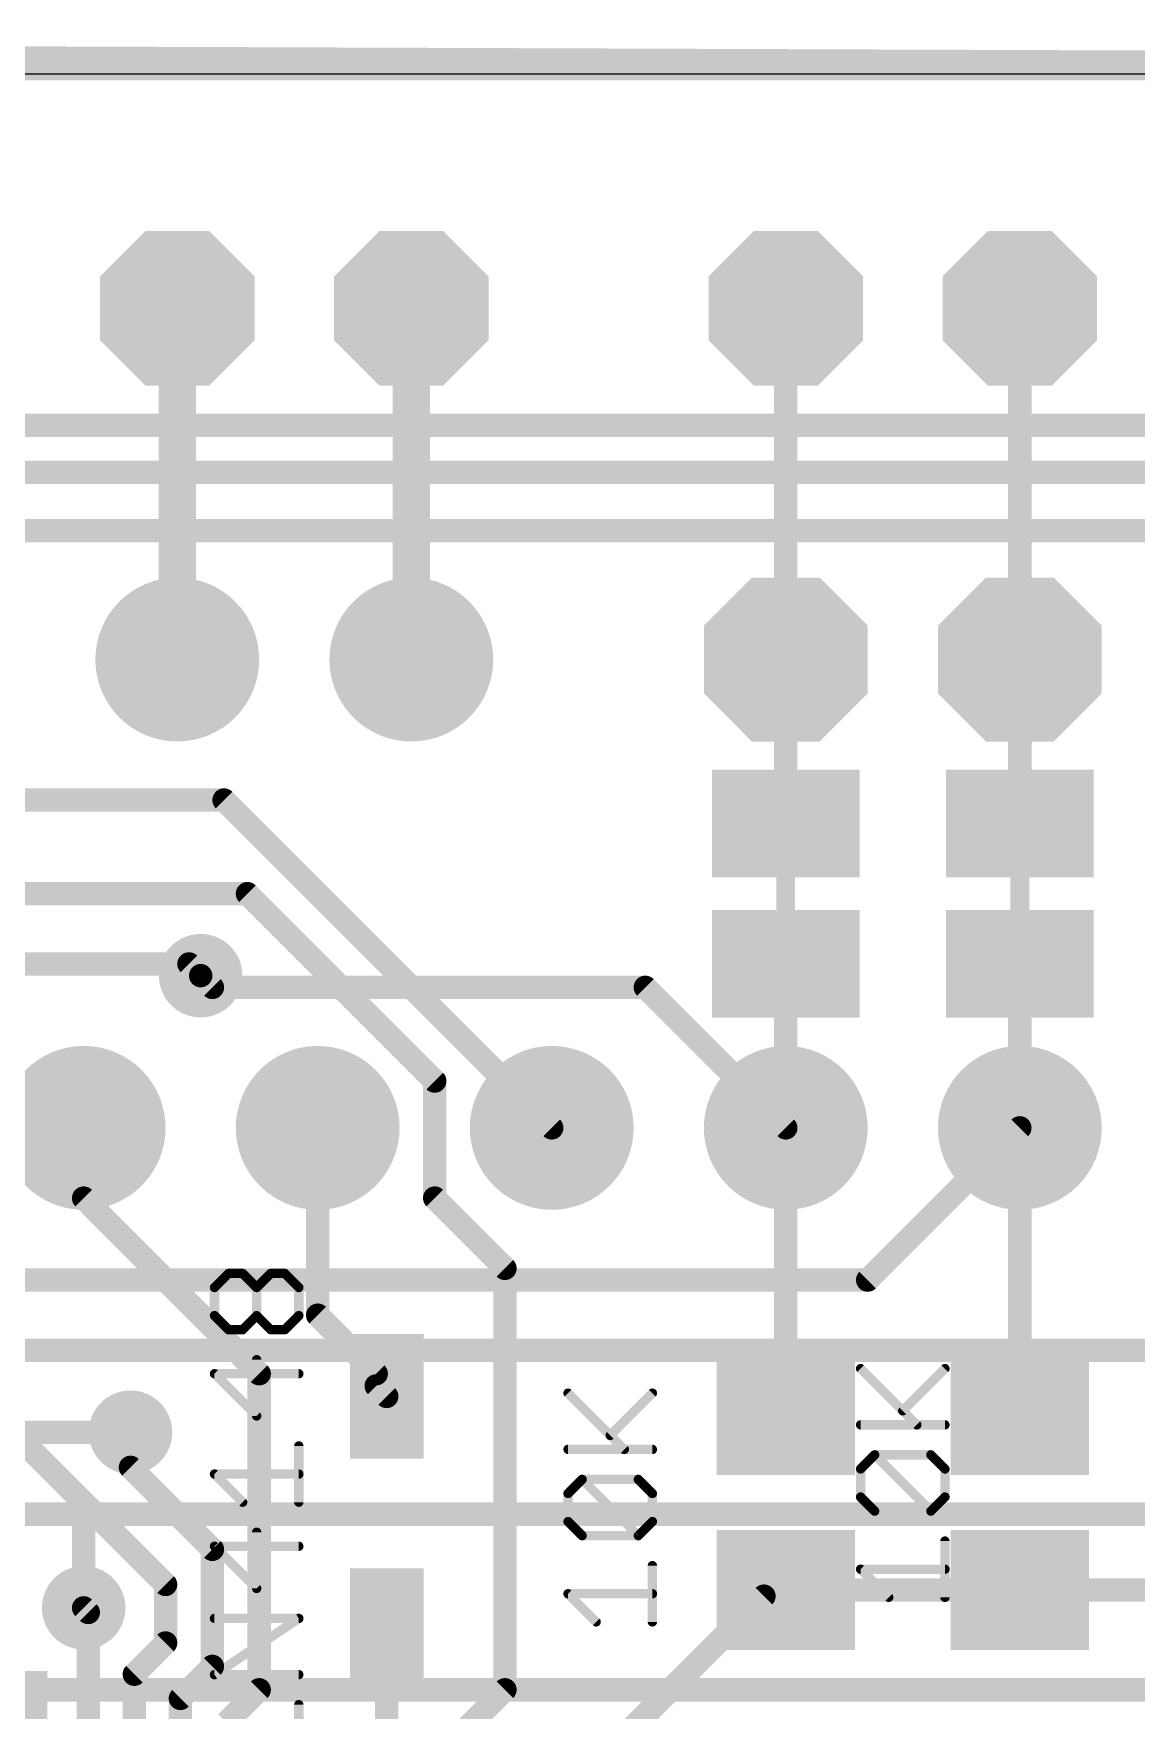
# Model space of a CAD drawing. Extents: x -2.6 to 77.4, y -0.1 to 55.9.
# Drawn here: x 37.56 to 49.53, y 35.59 to 53.78 of the extents above; entities that cross this region are included whole.
import ezdxf

# ---------------------------------------------------------------- set-up
doc = ezdxf.new("R2010")
doc.units = 0
for name, color, linetype in [('1', 12, 'CONTINUOUS'), ('16', 132, 'CONTINUOUS'), ('17', 110, 'CONTINUOUS'), ('18', 110, 'CONTINUOUS'), ('20', 53, 'CONTINUOUS'), ('27', 253, 'CONTINUOUS')]:
    doc.layers.add(name, color=color, linetype=linetype)

# ---------------------------------------------------------------- blocks, each defined once
blk = doc.blocks.new('RECT')
blk.add_solid([(-0.5, -0.5), (0.5, -0.5), (-0.5, 0.5), (0.5, 0.5)])
blk = doc.blocks.new('OCTAGONP')
at = {"const_width": 0.5}
blk.add_lwpolyline([(-0.25, -0.1036), (-0.25, 0.1036), (-0.1036, 0.25), (0.1036, 0.25), (0.25, 0.1036), (0.25, -0.1036), (0.1036, -0.25), (-0.1036, -0.25), (-0.25, -0.1036), (-0.25, 0.1036)], dxfattribs=at)
blk = doc.blocks.new('ROUNDP')
at = {"const_width": 0.5}
blk.add_lwpolyline([(0, -0.25, 1), (0, 0.25, 1), (0, -0.25)], format="xyb", dxfattribs=at)
blk = doc.blocks.new('ROUNDV')
at = {"const_width": 0.5}
blk.add_lwpolyline([(0, -0.25, 1), (0, 0.25, 1), (0, -0.25)], format="xyb", dxfattribs=at)

msp = doc.modelspace()

# ---------------------------------------------------------------- linework, layer by layer
at = {"layer": '1', "const_width": 0.254}
for points in [[(68.6, 53.4), (0, 53.4)], [(31.496, 49.53), (64.516, 49.53)], [(33.528, 49.022), (64.262, 49.022)], [(35.433, 48.387), (61.849, 48.387)], [(39.624, 45.466), (17.78, 45.466)], [(39.624, 45.466), (43.18, 41.91)], [(39.878, 44.45), (30.861, 44.45)], [(39.878, 44.45), (41.91, 42.418)], [(31.242, 43.688), (39.243, 43.688)], [(39.243, 43.688), (39.37, 43.561)], [(41.91, 42.418), (41.91, 41.148)], [(38.1, 41.148), (38.1, 41.91)], [(40.64, 39.878), (40.64, 41.91)], [(45.72, 38.796), (45.72, 41.91)], [(48.26, 38.796), (48.26, 41.91)], [(40.005, 39.243), (38.1, 41.148)], [(42.672, 40.386), (41.91, 41.148)], [(42.672, 35.814), (42.672, 40.386)], [(41.275, 39.243), (40.64, 39.878)], [(40.005, 35.814), (40.005, 39.243)], [(41.275, 39.111), (41.275, 39.243)], [(38.989, 36.957), (36.83, 39.116)], [(41.389, 38.997), (41.275, 39.111)], [(38.608, 38.227), (38.608, 38.608)], [(39.497, 37.338), (38.608, 38.227)], [(39.497, 36.068), (39.497, 37.338)], [(38.989, 36.322), (38.989, 36.957)], [(43.061, 34.408), (45.483, 36.83)], [(45.483, 36.83), (45.72, 36.896)], [(45.72, 36.896), (48.26, 36.896)], [(48.26, 36.896), (50.419, 36.896)], [(38.15, 36.653), (38.1, 36.703)], [(38.15, 31.3), (38.15, 36.653)], [(41.389, 34.768), (41.389, 36.457)], [(38.65, 35.983), (38.989, 36.322)], [(38.65, 31.3), (38.65, 35.983)], [(39.15, 35.721), (39.497, 36.068)], [(39.15, 31.3), (39.15, 35.721)], [(39.65, 35.459), (40.005, 35.814)], [(42.037, 35.179), (42.672, 35.814)]]:
    msp.add_lwpolyline(points, dxfattribs=at)
at = {"layer": '1', "const_width": 0.127}
for points in [[(39.6689, 45.5109, 1), (39.5791, 45.4211)], [(39.624, 45.4025, 1), (39.624, 45.5295)], [(39.9229, 44.4949, 1), (39.8331, 44.4051)], [(39.878, 44.3865, 1), (39.878, 44.5135)], [(39.2879, 43.7329, 1), (39.1981, 43.6431)], [(39.243, 43.6245, 1), (39.243, 43.7515)], [(39.3251, 43.5161, 1), (39.4149, 43.6059)], [(41.9735, 42.418, 1), (41.8465, 42.418)], [(41.8651, 42.3731, 1), (41.9549, 42.4629)], [(38.1635, 41.91, 1), (38.0365, 41.91)], [(40.7035, 41.91, 1), (40.5765, 41.91)], [(45.7835, 41.91, 1), (45.6565, 41.91)], [(48.3235, 41.91, 1), (48.1965, 41.91)], [(43.1351, 41.8651, 1), (43.2249, 41.9549)], [(38.1449, 41.1929, 1), (38.0551, 41.1031)], [(38.0365, 41.148, 1), (38.1635, 41.148)], [(41.9549, 41.1929, 1), (41.8651, 41.1031)], [(41.8465, 41.148, 1), (41.9735, 41.148)], [(42.7355, 40.386, 1), (42.6085, 40.386)], [(42.6271, 40.3411, 1), (42.7169, 40.4309)], [(40.6849, 39.9229, 1), (40.5951, 39.8331)], [(40.5765, 39.878, 1), (40.7035, 39.878)], [(40.0685, 39.243, 1), (39.9415, 39.243)], [(39.9601, 39.1981, 1), (40.0499, 39.2879)], [(41.3385, 39.243, 1), (41.2115, 39.243)], [(41.2301, 39.1981, 1), (41.3199, 39.2879)], [(41.3199, 39.1559, 1), (41.2301, 39.0661)], [(41.2115, 39.111, 1), (41.3385, 39.111)], [(41.3441, 38.9521, 1), (41.4339, 39.0419)], [(45.6565, 38.796, 1), (45.7835, 38.796)], [(48.1965, 38.796, 1), (48.3235, 38.796)], [(38.6715, 38.608, 1), (38.5445, 38.608)], [(38.6529, 38.2719, 1), (38.5631, 38.1821)], [(38.5445, 38.227, 1), (38.6715, 38.227)], [(39.5605, 37.338, 1), (39.4335, 37.338)], [(39.4521, 37.2931, 1), (39.5419, 37.3829)], [(39.0525, 36.957, 1), (38.9255, 36.957)], [(38.9441, 36.9121, 1), (39.0339, 37.0019)], [(45.466, 36.8912, 1), (45.5, 36.7688)], [(45.5279, 36.7851, 1), (45.4381, 36.8749)], [(45.72, 36.9595, 1), (45.72, 36.8325)], [(45.737, 36.8348, 1), (45.703, 36.9572)], [(48.26, 36.9595, 1), (48.26, 36.8325)], [(48.26, 36.8325, 1), (48.26, 36.9595)], [(38.1449, 36.7479, 1), (38.0551, 36.6581)], [(38.2135, 36.653, 1), (38.0865, 36.653)], [(38.1051, 36.6081, 1), (38.1949, 36.6979)], [(41.4525, 36.457, 1), (41.3255, 36.457)], [(38.9255, 36.322, 1), (39.0525, 36.322)], [(39.0339, 36.2771, 1), (38.9441, 36.3669)], [(38.7135, 35.983, 1), (38.5865, 35.983)], [(38.6051, 36.0279, 1), (38.6949, 35.9381)], [(39.4335, 36.068, 1), (39.5605, 36.068)], [(39.5419, 36.0231, 1), (39.4521, 36.1129)], [(39.2135, 35.721, 1), (39.0865, 35.721)], [(39.9415, 35.814, 1), (40.0685, 35.814)], [(40.0499, 35.7691, 1), (39.9601, 35.8589)], [(42.6085, 35.814, 1), (42.7355, 35.814)], [(42.7169, 35.7691, 1), (42.6271, 35.8589)], [(39.1051, 35.7659, 1), (39.1949, 35.6761)]]:
    msp.add_lwpolyline(points, format="xyb", dxfattribs=at)
at = {"layer": '16'}
for points, const_width in [([(68.6, 53.4), (-0.127, 53.654)], 0.254), ([(39.116, 50.8), (39.116, 46.99)], 0.4064), ([(41.656, 50.8), (41.656, 46.99)], 0.4064), ([(45.72, 46.99), (45.72, 50.8)], 0.254), ([(48.26, 50.8), (48.26, 46.99)], 0.254), ([(45.72, 45.212), (45.72, 46.99)], 0.254), ([(48.26, 46.99), (48.26, 45.212)], 0.254), ([(39.37, 43.561), (39.497, 43.434)], 0.254), ([(45.72, 41.91), (45.72, 43.688)], 0.254), ([(48.26, 41.91), (48.26, 43.688)], 0.254), ([(39.497, 43.434), (44.196, 43.434)], 0.254), ([(44.196, 43.434), (45.72, 41.91)], 0.254), ([(45.72, 41.402), (45.72, 41.91)], 0.254), ([(46.609, 40.259), (48.26, 41.91)], 0.254), ([(31.369, 40.259), (46.609, 40.259)], 0.254), ([(31.115, 39.497), (51.054, 39.497)], 0.254), ([(38.608, 38.608), (30.607, 38.608)], 0.254), ([(30.48, 37.719), (38.1, 37.719)], 0.254), ([(38.1, 37.719), (54.356, 37.719)], 0.254), ([(38.1, 36.703), (38.1, 37.719)], 0.254), ([(28.448, 35.814), (54.229, 35.814)], 0.254)]:
    msp.add_lwpolyline(points, dxfattribs=dict(at, const_width=const_width))
for points, const_width in [([(39.2176, 50.8, 1), (39.0144, 50.8)], 0.2032), ([(41.7576, 50.8, 1), (41.5544, 50.8)], 0.2032), ([(45.7835, 50.8, 1), (45.6565, 50.8)], 0.127), ([(48.3235, 50.8, 1), (48.1965, 50.8)], 0.127), ([(45.7835, 46.99, 1), (45.6565, 46.99)], 0.127), ([(48.3235, 46.99, 1), (48.1965, 46.99)], 0.127), ([(39.0144, 46.99, 1), (39.2176, 46.99)], 0.2032), ([(41.5544, 46.99, 1), (41.7576, 46.99)], 0.2032), ([(45.6565, 46.99, 1), (45.7835, 46.99)], 0.127), ([(48.1965, 46.99, 1), (48.3235, 46.99)], 0.127), ([(45.6565, 45.212, 1), (45.7835, 45.212)], 0.127), ([(48.1965, 45.212, 1), (48.3235, 45.212)], 0.127), ([(39.4149, 43.6059, 1), (39.3251, 43.5161)], 0.127), ([(45.7835, 43.688, 1), (45.6565, 43.688)], 0.127), ([(48.3235, 43.688, 1), (48.1965, 43.688)], 0.127), ([(39.497, 43.4975, 1), (39.497, 43.3705)], 0.127), ([(39.4521, 43.3891, 1), (39.5419, 43.4789)], 0.127), ([(44.2409, 43.4789, 1), (44.1511, 43.3891)], 0.127), ([(44.196, 43.3705, 1), (44.196, 43.4975)], 0.127), ([(45.7835, 41.91, 1), (45.6565, 41.91)], 0.127), ([(48.3049, 41.8651, 1), (48.2151, 41.9549)], 0.127), ([(45.6565, 41.91, 1), (45.7835, 41.91)], 0.127), ([(45.6751, 41.8651, 1), (45.7649, 41.9549)], 0.127), ([(48.1965, 41.91, 1), (48.3235, 41.91)], 0.127), ([(45.6565, 41.402, 1), (45.7835, 41.402)], 0.127), ([(46.609, 40.1955, 1), (46.609, 40.3225)], 0.127), ([(46.5641, 40.3039, 1), (46.6539, 40.2141)], 0.127), ([(38.608, 38.5445, 1), (38.608, 38.6715)], 0.127), ([(38.1, 37.7825, 1), (38.1, 37.6555)], 0.127), ([(38.1635, 37.719, 1), (38.0365, 37.719)], 0.127), ([(38.1, 37.6555, 1), (38.1, 37.7825)], 0.127), ([(38.0365, 36.703, 1), (38.1635, 36.703)], 0.127)]:
    msp.add_lwpolyline(points, format="xyb", dxfattribs=dict(at, const_width=const_width))
at = {"layer": '20'}
msp.add_line((64.516, 53.34), (0, 53.34), dxfattribs=at)
at = {"layer": '27', "const_width": 0.1016}
for points in [[(39.52, 40.1779), (39.6726, 40.3304)], [(39.52, 39.8728), (39.52, 40.1779)], [(39.6726, 40.3304), (39.8251, 40.3304)], [(39.8251, 40.3304), (39.9776, 40.1779)], [(39.9776, 40.1779), (40.1301, 40.3304)], [(39.9776, 39.8728), (39.9776, 40.1779)], [(40.1301, 40.3304), (40.2827, 40.3304)], [(40.2827, 40.3304), (40.4352, 40.1779)], [(40.4352, 40.1779), (40.4352, 39.8728)], [(39.6726, 39.7203), (39.52, 39.8728)], [(39.9776, 39.8728), (39.8251, 39.7203)], [(40.1301, 39.7203), (39.9776, 39.8728)], [(40.4352, 39.8728), (40.2827, 39.7203)], [(39.8251, 39.7203), (39.6726, 39.7203)], [(40.2827, 39.7203), (40.1301, 39.7203)], [(40.4352, 39.2424), (39.52, 39.2424)], [(39.52, 39.2424), (39.9776, 38.7848)], [(39.9776, 38.7848), (39.9776, 39.3949)], [(47.1421, 38.6883), (46.532, 39.2985)], [(46.9896, 38.8409), (47.4472, 39.2985)], [(43.9671, 38.4218), (43.357, 39.0319)], [(43.8146, 38.5743), (44.2722, 39.0319)], [(46.532, 38.6883), (47.4472, 38.6883)], [(40.4352, 37.8492), (40.4352, 38.4594)], [(43.357, 38.4218), (44.2722, 38.4218)], [(46.532, 38.2104), (46.6846, 38.3629)], [(46.6846, 38.3629), (47.2947, 38.3629)], [(47.2947, 37.7528), (46.6846, 38.3629)], [(47.2947, 38.3629), (47.4472, 38.2104)], [(39.8251, 37.8492), (39.52, 38.1543)], [(39.52, 38.1543), (40.4352, 38.1543)], [(46.532, 37.9053), (46.532, 38.2104)], [(47.4472, 38.2104), (47.4472, 37.9053)], [(43.357, 37.9439), (43.5096, 38.0964)], [(43.5096, 38.0964), (44.1197, 38.0964)], [(44.1197, 37.4863), (43.5096, 38.0964)], [(44.1197, 38.0964), (44.2722, 37.9439)], [(43.357, 37.6388), (43.357, 37.9439)], [(44.2722, 37.9439), (44.2722, 37.6388)], [(46.6846, 37.7528), (46.532, 37.9053)], [(47.4472, 37.9053), (47.2947, 37.7528)], [(43.5096, 37.4863), (43.357, 37.6388)], [(44.2722, 37.6388), (44.1197, 37.4863)], [(47.2947, 37.7528), (46.6846, 37.7528)], [(39.9776, 36.9137), (39.9776, 37.5238)], [(44.1197, 37.4863), (43.5096, 37.4863)], [(47.4472, 36.8173), (47.4472, 37.4274)], [(40.4352, 37.3713), (39.52, 37.3713)], [(39.52, 37.3713), (39.9776, 36.9137)], [(44.2722, 36.5507), (44.2722, 37.1609)], [(46.8371, 36.8173), (46.532, 37.1224)], [(46.532, 37.1224), (47.4472, 37.1224)], [(43.6621, 36.5507), (43.357, 36.8558)], [(43.357, 36.8558), (44.2722, 36.8558)], [(39.52, 35.9782), (40.4352, 36.5883)], [(40.4352, 36.5883), (39.52, 36.5883)], [(40.4352, 35.9782), (39.52, 35.9782)], [(40.4352, 35.0427), (40.4352, 35.6528)]]:
    msp.add_lwpolyline(points, dxfattribs=at)
at = {"layer": '27', "const_width": 0.0508}
for points in [[(39.5454, 40.1779, 1), (39.4946, 40.1779)], [(39.5021, 40.1958, 1), (39.538, 40.1599)], [(39.6726, 40.3558, 1), (39.6726, 40.305)], [(39.6905, 40.3124, 1), (39.6546, 40.3484)], [(39.843, 40.3484, 1), (39.8071, 40.3124)], [(39.8251, 40.305, 1), (39.8251, 40.3558)], [(40.003, 40.1779, 1), (39.9522, 40.1779)], [(39.9596, 40.1958, 1), (39.9956, 40.1599)], [(39.9596, 40.1599, 1), (39.9956, 40.1958)], [(40.1301, 40.3558, 1), (40.1301, 40.305)], [(40.1481, 40.3124, 1), (40.1122, 40.3484)], [(40.3006, 40.3484, 1), (40.2647, 40.3124)], [(40.2827, 40.305, 1), (40.2827, 40.3558)], [(40.4606, 40.1779, 1), (40.4098, 40.1779)], [(40.4172, 40.1599, 1), (40.4532, 40.1958)], [(39.538, 39.8908, 1), (39.5021, 39.8548)], [(39.4946, 39.8728, 1), (39.5454, 39.8728)], [(39.9956, 39.8908, 1), (39.9596, 39.8548)], [(39.9522, 39.8728, 1), (40.003, 39.8728)], [(39.9956, 39.8548, 1), (39.9596, 39.8908)], [(40.4098, 39.8728, 1), (40.4606, 39.8728)], [(40.4532, 39.8548, 1), (40.4172, 39.8908)], [(39.6726, 39.7457, 1), (39.6726, 39.6949)], [(39.6546, 39.7023, 1), (39.6905, 39.7382)], [(39.8071, 39.7382, 1), (39.843, 39.7023)], [(39.8251, 39.6949, 1), (39.8251, 39.7457)], [(40.1301, 39.7457, 1), (40.1301, 39.6949)], [(40.1122, 39.7023, 1), (40.1481, 39.7382)], [(40.2647, 39.7382, 1), (40.3006, 39.7023)], [(40.2827, 39.6949, 1), (40.2827, 39.7457)], [(39.52, 39.2677, 1), (39.52, 39.217)], [(39.538, 39.2603, 1), (39.5021, 39.2244)], [(40.003, 39.3949, 1), (39.9522, 39.3949)], [(40.4352, 39.217, 1), (40.4352, 39.2677)], [(46.55, 39.3164, 1), (46.5141, 39.2805)], [(47.4652, 39.2805, 1), (47.4292, 39.3164)], [(43.375, 39.0499, 1), (43.3391, 39.0139)], [(44.2902, 39.0139, 1), (44.2542, 39.0499)], [(39.9522, 38.7848, 1), (40.003, 38.7848)], [(39.9596, 38.7668, 1), (39.9956, 38.8027)], [(46.9716, 38.8588, 1), (47.0076, 38.8229)], [(43.7966, 38.5923, 1), (43.8326, 38.5563)], [(46.532, 38.7137, 1), (46.532, 38.6629)], [(47.1242, 38.6704, 1), (47.1601, 38.7063)], [(47.4472, 38.6629, 1), (47.4472, 38.7137)], [(40.4606, 38.4594, 1), (40.4098, 38.4594)], [(43.357, 38.4472, 1), (43.357, 38.3964)], [(43.9492, 38.4038, 1), (43.9851, 38.4397)], [(44.2722, 38.3964, 1), (44.2722, 38.4472)], [(46.6846, 38.3883, 1), (46.6846, 38.3375)], [(46.7025, 38.3809, 1), (46.6666, 38.345)], [(46.7025, 38.345, 1), (46.6666, 38.3809)], [(47.3126, 38.3809, 1), (47.2767, 38.345)], [(47.2947, 38.3375, 1), (47.2947, 38.3883)], [(39.538, 38.1723, 1), (39.5021, 38.1363)], [(39.52, 38.1797, 1), (39.52, 38.1289)], [(40.4352, 38.1289, 1), (40.4352, 38.1797)], [(46.5574, 38.2104, 1), (46.5066, 38.2104)], [(46.5141, 38.2284, 1), (46.55, 38.1924)], [(47.4726, 38.2104, 1), (47.4218, 38.2104)], [(47.4292, 38.1924, 1), (47.4652, 38.2284)], [(43.5096, 38.1218, 1), (43.5096, 38.071)], [(43.5275, 38.1143, 1), (43.4916, 38.0784)], [(43.5275, 38.0784, 1), (43.4916, 38.1143)], [(44.1376, 38.1143, 1), (44.1017, 38.0784)], [(44.1197, 38.071, 1), (44.1197, 38.1218)], [(39.8071, 37.8313, 1), (39.843, 37.8672)], [(40.4098, 37.8492, 1), (40.4606, 37.8492)], [(43.3824, 37.9439, 1), (43.3316, 37.9439)], [(43.3391, 37.9618, 1), (43.375, 37.9259)], [(44.2976, 37.9439, 1), (44.2468, 37.9439)], [(44.2542, 37.9259, 1), (44.2902, 37.9618)], [(46.5066, 37.9053, 1), (46.5574, 37.9053)], [(46.55, 37.9233, 1), (46.5141, 37.8874)], [(47.4218, 37.9053, 1), (47.4726, 37.9053)], [(47.4652, 37.8874, 1), (47.4292, 37.9233)], [(43.375, 37.6568, 1), (43.3391, 37.6208)], [(43.3316, 37.6388, 1), (43.3824, 37.6388)], [(44.2468, 37.6388, 1), (44.2976, 37.6388)], [(44.2902, 37.6208, 1), (44.2542, 37.6568)], [(46.6846, 37.7782, 1), (46.6846, 37.7274)], [(46.6666, 37.7349, 1), (46.7025, 37.7708)], [(47.2767, 37.7708, 1), (47.3126, 37.7349)], [(47.2767, 37.7349, 1), (47.3126, 37.7708)], [(47.2947, 37.7274, 1), (47.2947, 37.7782)], [(40.003, 37.5238, 1), (39.9522, 37.5238)], [(43.5096, 37.5117, 1), (43.5096, 37.4609)], [(43.4916, 37.4683, 1), (43.5275, 37.5042)], [(44.1017, 37.5042, 1), (44.1376, 37.4683)], [(44.1017, 37.4683, 1), (44.1376, 37.5042)], [(44.1197, 37.4609, 1), (44.1197, 37.5117)], [(47.4726, 37.4274, 1), (47.4218, 37.4274)], [(39.52, 37.3967, 1), (39.52, 37.3459)], [(39.538, 37.3893, 1), (39.5021, 37.3534)], [(40.4352, 37.3459, 1), (40.4352, 37.3967)], [(44.2976, 37.1609, 1), (44.2468, 37.1609)], [(46.532, 37.1478, 1), (46.532, 37.097)], [(46.55, 37.1403, 1), (46.5141, 37.1044)], [(47.4472, 37.097, 1), (47.4472, 37.1478)], [(39.9522, 36.9137, 1), (40.003, 36.9137)], [(39.9596, 36.8958, 1), (39.9956, 36.9317)], [(43.375, 36.8738, 1), (43.3391, 36.8378)], [(43.357, 36.8812, 1), (43.357, 36.8304)], [(44.2722, 36.8304, 1), (44.2722, 36.8812)], [(46.8191, 36.7993, 1), (46.855, 36.8353)], [(47.4218, 36.8173, 1), (47.4726, 36.8173)], [(39.52, 36.6137, 1), (39.52, 36.5629)], [(40.4493, 36.5672, 1), (40.4211, 36.6095)], [(40.4352, 36.5629, 1), (40.4352, 36.6137)], [(43.6441, 36.5328, 1), (43.68, 36.5687)], [(44.2468, 36.5507, 1), (44.2976, 36.5507)], [(39.52, 36.0036, 1), (39.52, 35.9528)], [(39.5059, 35.9993, 1), (39.5341, 35.9571)], [(40.4352, 35.9528, 1), (40.4352, 36.0036)], [(40.4606, 35.6528, 1), (40.4098, 35.6528)]]:
    msp.add_lwpolyline(points, format="xyb", dxfattribs=at)

# ---------------------------------------------------------------- block references
at = {"layer": '1'}
for p, xscale, yscale, rotation in [((41.389, 38.997), 1.35, 0.8, 270), ((45.72, 38.796), 1.3, 1.5, 270), ((48.26, 38.796), 1.3, 1.5, 90), ((45.72, 36.896), 1.3, 1.5, 270), ((48.26, 36.896), 1.3, 1.5, 90), ((41.389, 36.457), 1.35, 0.8, 270), ((36.957, 35.367), 1.3, 1.5, 90)]:
    msp.add_blockref('RECT', p, dxfattribs=dict(at, xscale=xscale, yscale=yscale, rotation=rotation))
at = {"layer": '16', "rotation": 270}
for p, xscale, yscale in [((45.72, 45.212), 1.1684, 1.6002), ((48.26, 45.212), 1.1684, 1.6002), ((45.72, 44.45), 0.635, 0.2032), ((48.26, 44.45), 0.635, 0.2032), ((45.72, 43.688), 1.1684, 1.6002), ((48.26, 43.688), 1.1684, 1.6002)]:
    msp.add_blockref('RECT', p, dxfattribs=dict(at, xscale=xscale, yscale=yscale))
at = {"layer": '17', "xscale": 1.6764, "yscale": 1.6764}
for p in [(39.116, 50.8), (39.116, 50.8), (41.656, 50.8), (41.656, 50.8), (45.72, 50.8), (45.72, 50.8), (48.26, 50.8), (48.26, 50.8)]:
    msp.add_blockref('OCTAGONP', p, dxfattribs=at)
at = {"layer": '17', "xscale": 1.778, "yscale": 1.778, "rotation": 90}
for name, p in [('ROUNDP', (39.116, 46.99)), ('ROUNDP', (39.116, 46.99)), ('ROUNDP', (41.656, 46.99)), ('ROUNDP', (41.656, 46.99)), ('OCTAGONP', (45.72, 46.99)), ('OCTAGONP', (45.72, 46.99)), ('OCTAGONP', (48.26, 46.99)), ('OCTAGONP', (48.26, 46.99)), ('ROUNDP', (38.1, 41.91)), ('ROUNDP', (38.1, 41.91)), ('ROUNDP', (40.64, 41.91)), ('ROUNDP', (40.64, 41.91)), ('ROUNDP', (43.18, 41.91)), ('ROUNDP', (43.18, 41.91)), ('ROUNDP', (45.72, 41.91)), ('ROUNDP', (45.72, 41.91)), ('ROUNDP', (48.26, 41.91)), ('ROUNDP', (48.26, 41.91))]:
    msp.add_blockref(name, p, dxfattribs=at)
at = {"layer": '18', "xscale": 0.9064, "yscale": 0.9064}
for p in [(39.37, 43.561), (39.37, 43.561), (38.608, 38.608), (38.608, 38.608), (38.1, 36.703), (38.1, 36.703)]:
    msp.add_blockref('ROUNDV', p, dxfattribs=at)

doc.saveas('drawing.dxf')
